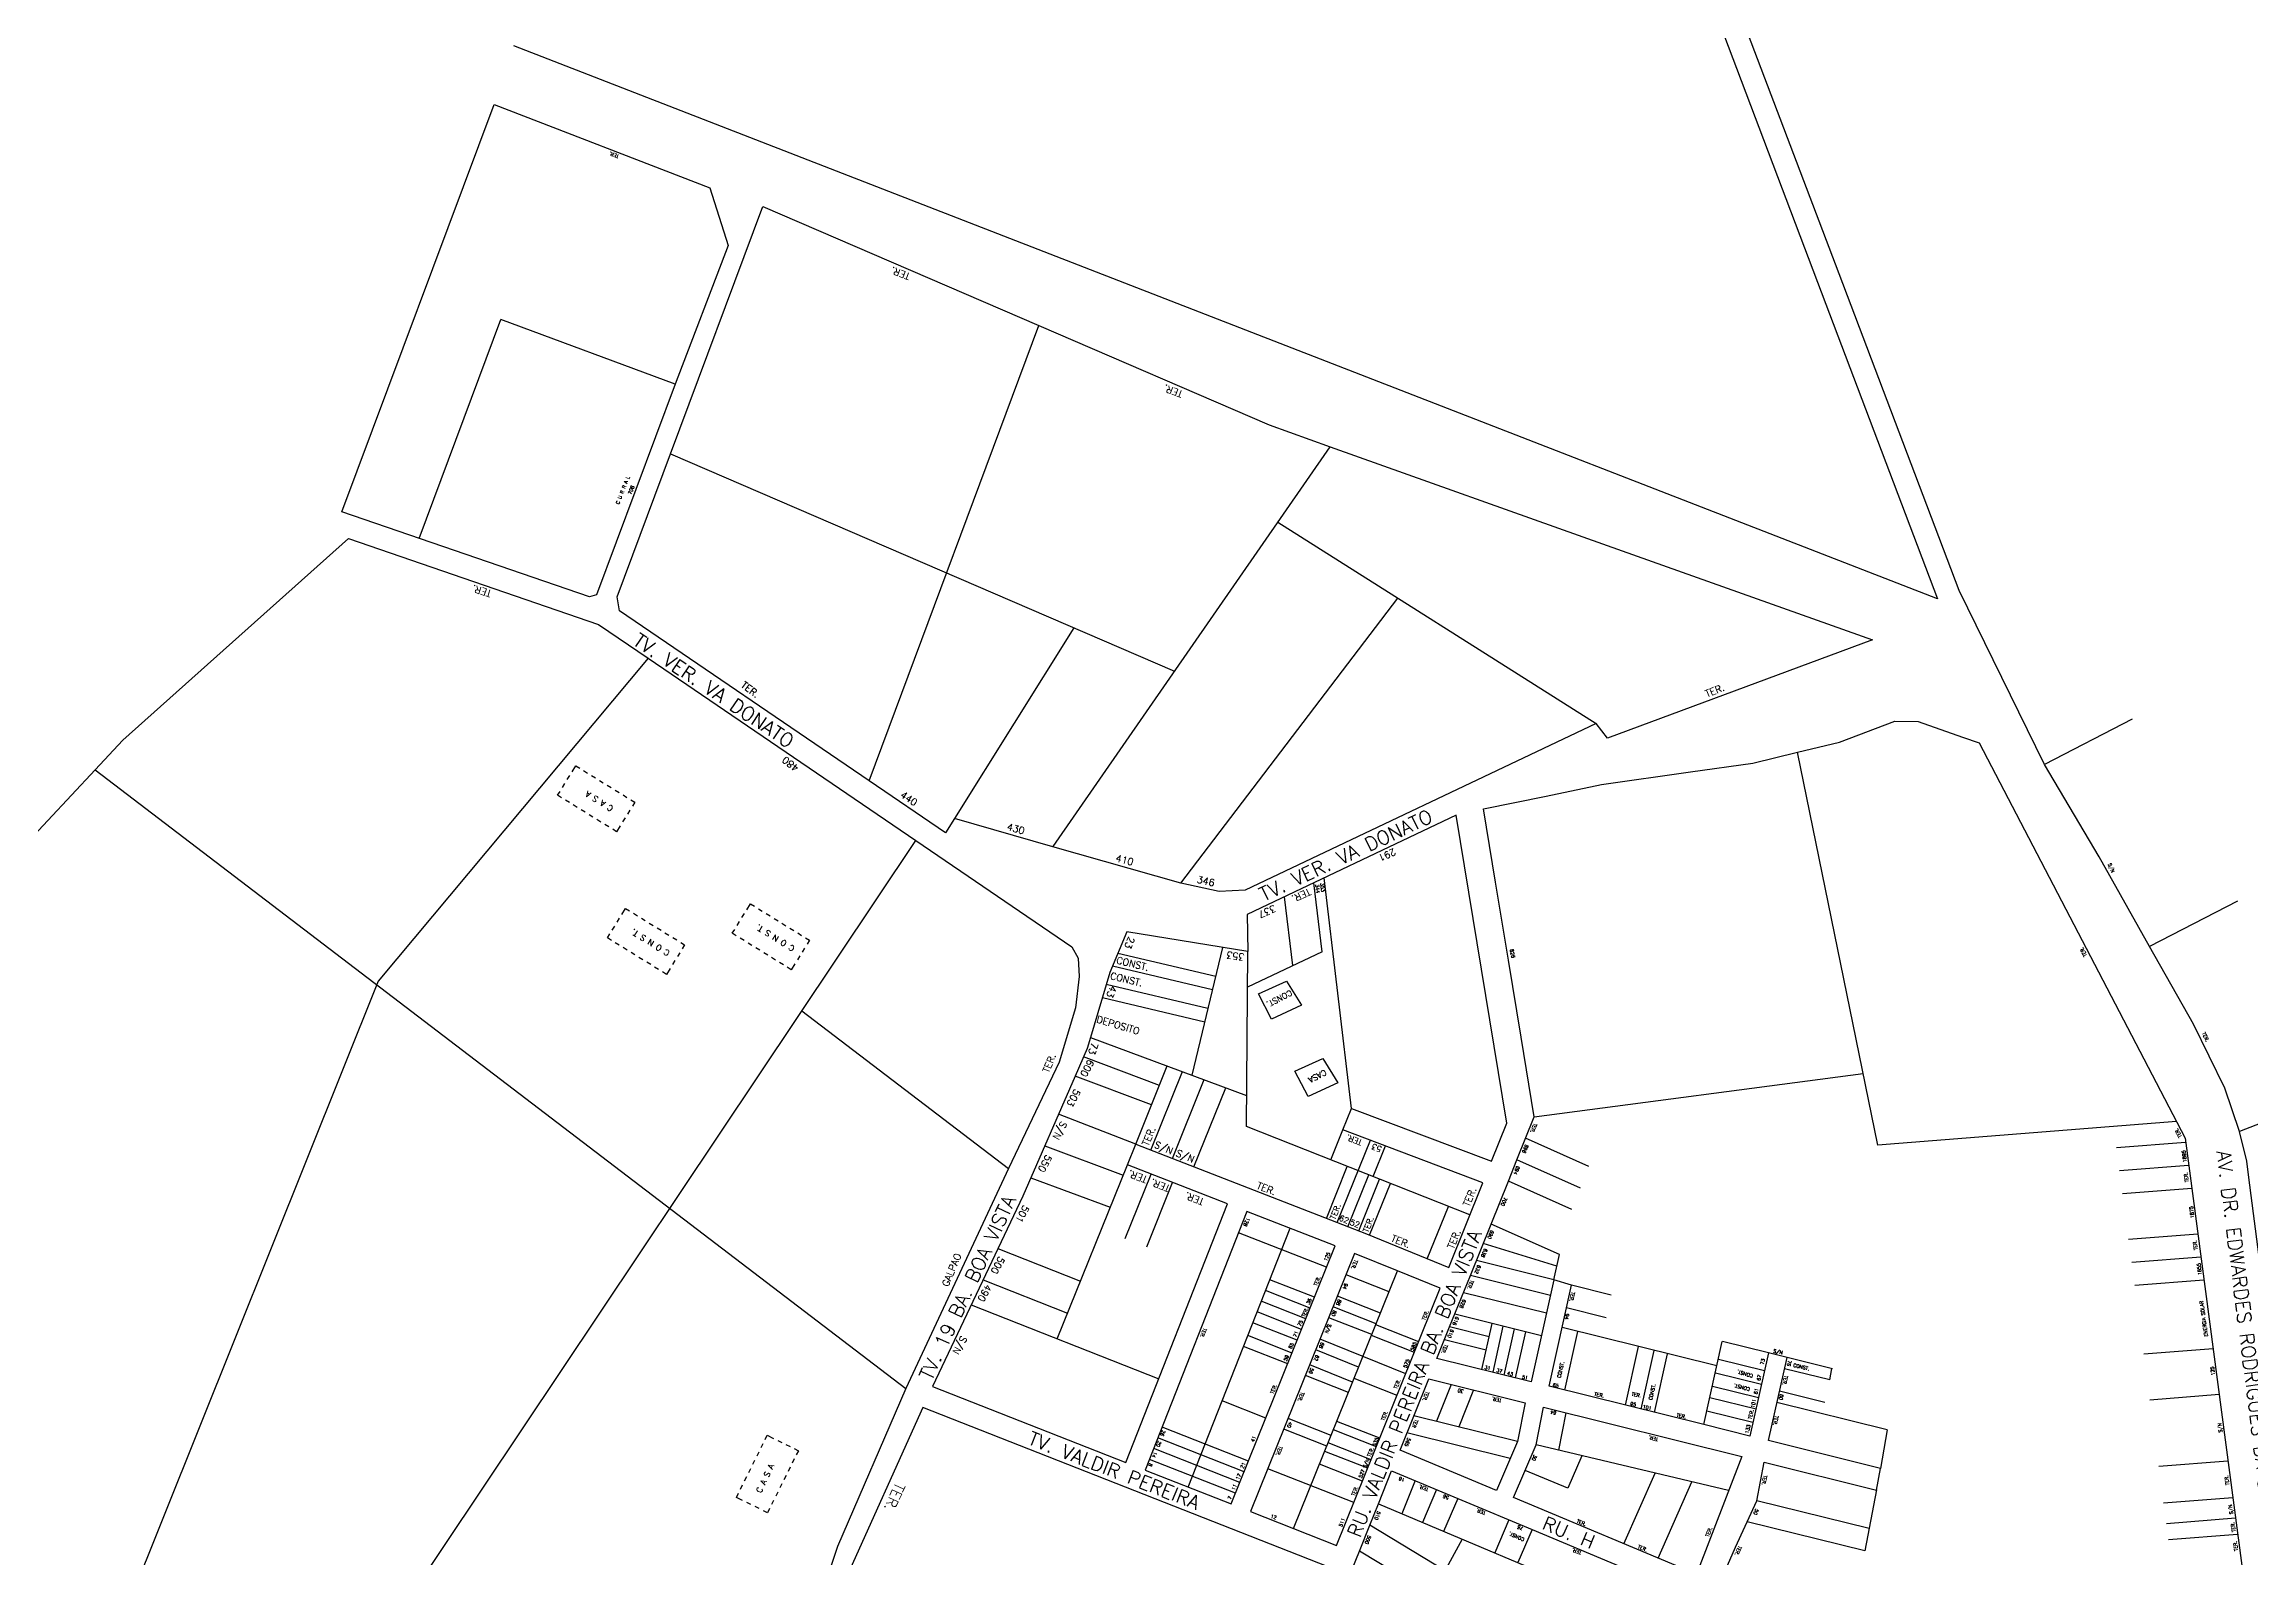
# Model space of a CAD drawing. Extents: x 714896 to 749292, y 8417558 to 8447149.
# Drawn here: x 736976 to 737931, y 8429398 to 8430053 of the extents above; entities that cross this region are included whole.
import ezdxf

# ---------------------------------------------------------------- set-up
doc = ezdxf.new("R2010")
doc.units = 0
doc.header["$MEASUREMENT"] = 0
for name, color, linetype in [('LOTE', 7, 'CONTINUOUS'), ('NUM-PORTA', 7, 'CONTINUOUS'), ('QUADRA', 6, 'CONTINUOUS'), ('TEXTO', 7, 'CONTINUOUS'), ('TEXTODERUA', 3, 'CONTINUOUS')]:
    doc.layers.add(name, color=color, linetype=linetype)
doc.styles.add('ROMANS', font='ROMANS.SHX', dxfattribs={"height": 1.5})

msp = doc.modelspace()

# ---------------------------------------------------------------- linework, layer by layer
at = {"layer": 'LOTE', "color": 7}
for p, q in [((737237.38, 8429787.48), (737120.57, 8429647.85, 176.21)), ((737879.35, 8429761.13), (737841.36, 8429741.59)), ((736998.11, 8429739.15), (737348.8, 8429471.56)), ((737204.48, 8429738.42), (737206.06, 8429740.97)), ((737206.06, 8429740.97), (737207.76, 8429739.92)), ((737209.46, 8429738.87), (737211.16, 8429737.82)), ((737769.37, 8429576.89), (737734.63, 8429746.8)), ((737198.18, 8429728.21), (737199.23, 8429729.91)), ((737199.88, 8429727.16), (737198.18, 8429728.21)), ((737200.28, 8429731.61), (737201.33, 8429733.32)), ((737202.38, 8429735.02), (737203.43, 8429736.72)), ((737212.87, 8429736.77), (737214.57, 8429735.72)), ((737216.27, 8429734.67), (737217.97, 8429733.62)), ((737219.67, 8429732.57), (737221.38, 8429731.52)), ((737223.08, 8429730.47), (737224.78, 8429729.42)), ((737226.48, 8429728.37), (737228.18, 8429727.32)), ((737203.28, 8429725.06), (737201.58, 8429726.11)), ((737206.69, 8429722.96), (737204.99, 8429724.01)), ((737210.09, 8429720.86), (737208.39, 8429721.91)), ((737213.5, 8429718.76), (737211.79, 8429719.81)), ((737229.49, 8429721.81), (737228.43, 8429720.11)), ((737229.88, 8429726.27), (737231.59, 8429725.22)), ((737231.59, 8429725.22), (737230.54, 8429723.51)), ((737216.9, 8429716.65), (737215.2, 8429717.7)), ((737220.3, 8429714.55), (737218.6, 8429715.6)), ((737223.71, 8429712.45), (737222.01, 8429713.5)), ((737225.28, 8429715), (737223.71, 8429712.45)), ((737227.38, 8429718.41), (737226.33, 8429716.71)), ((737069.11, 8429283.83), (737353.1, 8429708.68)), ((737528.87, 8429660.55, 512.99), (737525.33, 8429690.34, 512.99)), ((737541.68, 8429592.76, 512.89), (737529.85, 8429692.49, 512.99)), ((737280.05, 8429678.7), (737281.63, 8429681.25)), ((737281.63, 8429681.25), (737283.33, 8429680.2)), ((737516.22, 8429654.54), (737512.69, 8429684.33)), ((737924.85, 8429682.4), (737886.86, 8429662.85)), ((737221.84, 8429669.9), (737222.89, 8429671.6)), ((737223.94, 8429673.3), (737224.99, 8429675)), ((737226.04, 8429676.7), (737227.62, 8429679.26)), ((737227.62, 8429679.26), (737229.32, 8429678.21)), ((737231.02, 8429677.16), (737232.72, 8429676.11)), ((737234.43, 8429675.06), (737236.13, 8429674)), ((737237.83, 8429672.95), (737239.53, 8429671.9)), ((737241.23, 8429670.85), (737242.94, 8429669.8)), ((737275.85, 8429671.89), (737276.9, 8429673.59)), ((737277.95, 8429675.3), (737279, 8429677)), ((737285.03, 8429679.15), (737286.73, 8429678.1)), ((737288.43, 8429677.05), (737290.14, 8429676)), ((737291.84, 8429674.95), (737293.54, 8429673.9)), ((737295.24, 8429672.85), (737296.94, 8429671.8)), ((737219.74, 8429666.49), (737220.79, 8429668.2)), ((737221.44, 8429665.44), (737219.74, 8429666.49)), ((737224.85, 8429663.34), (737223.14, 8429664.39)), ((737228.25, 8429661.24), (737226.55, 8429662.29)), ((737244.64, 8429668.75), (737246.34, 8429667.7)), ((737248.04, 8429666.65), (737249.74, 8429665.6)), ((737251.44, 8429664.55), (737253.15, 8429663.5)), ((737253.15, 8429663.5), (737252.1, 8429661.8)), ((737273.75, 8429668.49), (737274.8, 8429670.19)), ((737275.45, 8429667.44), (737273.75, 8429668.49)), ((737278.85, 8429665.34), (737277.15, 8429666.39)), ((737282.26, 8429663.24), (737280.56, 8429664.29)), ((737285.66, 8429661.13), (737283.96, 8429662.19)), ((737298.65, 8429670.75), (737300.35, 8429669.7)), ((737302.05, 8429668.65), (737303.75, 8429667.6)), ((737305.05, 8429662.09), (737304, 8429660.39)), ((737305.45, 8429666.54), (737307.16, 8429665.49)), ((737307.16, 8429665.49), (737306.1, 8429663.79)), ((737231.65, 8429659.14), (737229.95, 8429660.19)), ((737235.06, 8429657.04), (737233.35, 8429658.09)), ((737238.46, 8429654.94), (737236.76, 8429655.99)), ((737241.86, 8429652.84), (737240.16, 8429653.89)), ((737245.27, 8429650.74), (737243.57, 8429651.79)), ((737246.84, 8429653.29), (737245.27, 8429650.74)), ((737248.94, 8429656.69), (737247.89, 8429654.99)), ((737251.05, 8429660.1), (737250, 8429658.39)), ((737289.07, 8429659.03), (737287.36, 8429660.08)), ((737292.47, 8429656.93), (737290.77, 8429657.98)), ((737295.87, 8429654.83), (737294.17, 8429655.88)), ((737299.28, 8429652.73), (737297.57, 8429653.78)), ((737300.85, 8429655.28), (737299.28, 8429652.73)), ((737302.95, 8429658.69), (737301.9, 8429656.98)), ((737438.24, 8429654.36), (737481.5, 8429644.15, 3.58)), ((737440.56, 8429659.89), (737482.88, 8429649.91, 3.5)), ((737496.14, 8429584.92), (737496.74, 8429660.61)), ((737120.57, 8429647.85, 176.21), (736976.33, 8429287.98)), ((737435.55, 8429646.43, 512.41), (737479.55, 8429636.05, 516.04)), ((737303.8, 8429634.93), (737393.23, 8429566.69)), ((737433.85, 8429640.67, 512.41), (737478.14, 8429630.23, 516.07)), ((737428.77, 8429623.46), (737496.25, 8429598.33)), ((737458.5, 8429602.61), (737425.75, 8429615)), ((737455.14, 8429594.27), (737422.16, 8429606.75)), ((737620.7, 8429589.08), (737763.04, 8429607.86)), ((737965.57, 8429598.22), (737925.76, 8429582.71)), ((737408.94, 8429576.51), (737442.89, 8429563.86)), ((737644.37, 8429567.56), (737616.96, 8429579.81)), ((737640.63, 8429558.28), (737613.22, 8429570.53)), ((737402.93, 8429562.77), (737437.29, 8429549.97)), ((737636.89, 8429549.01), (737609.48, 8429561.26)), ((737631.59, 8429529.49), (737602.01, 8429542.71)), ((737630.47, 8429524.46), (737598.65, 8429534.36)), ((737627.66, 8429511.83), (737593.04, 8429520.45)), ((737629.16, 8429518.58), (737595.66, 8429526.94)), ((737625.94, 8429504.1), (737590.05, 8429513.02)), ((737654.02, 8429511.97), (737636.84, 8429516.24)), ((737623.8, 8429494.42), (737586.31, 8429503.75)), ((737651.85, 8429502.21), (737634.67, 8429506.48)), ((737599.87, 8429488.13), (737581.83, 8429492.62)), ((737601.25, 8429493.91), (737584.07, 8429498.18)), ((737699.68, 8429481.3), (737632.77, 8429497.95)), ((737634.36, 8429461.02), (737631.21, 8429444.83)), ((737288.02, 8429449.55), (737288.91, 8429451.34)), ((737288.91, 8429451.34), (737291.6, 8429450)), ((737610.24, 8429441.26), (737565.62, 8429452.36)), ((737613.39, 8429448.61), (737568.61, 8429459.78)), ((737284.46, 8429442.39), (737285.35, 8429444.18)), ((737286.24, 8429445.97), (737287.13, 8429447.76)), ((737293.39, 8429449.11), (737295.18, 8429448.22)), ((737296.97, 8429447.33), (737298.76, 8429446.44)), ((737300.55, 8429445.55), (737302.34, 8429444.66)), ((737302.34, 8429444.66), (737301.45, 8429442.87)), ((737704.73, 8429427.4), (737621.47, 8429447.14)), ((737641.22, 8429442.46), (737635.19, 8429428.4)), ((737279.11, 8429431.64), (737280.01, 8429433.43)), ((737280.9, 8429435.22), (737281.79, 8429437.01)), ((737282.68, 8429438.8), (737283.57, 8429440.6)), ((737297, 8429433.92), (737296.11, 8429432.12)), ((737298.78, 8429437.5), (737297.89, 8429435.71)), ((737300.56, 8429441.08), (737299.67, 8429439.29)), ((737659.48, 8429404.34), (737673.06, 8429434.91)), ((737275.55, 8429424.48), (737276.44, 8429426.27)), ((737278.24, 8429423.14), (737275.55, 8429424.48)), ((737277.33, 8429428.06), (737278.22, 8429429.85)), ((737291.65, 8429423.17), (737290.76, 8429421.38)), ((737293.44, 8429426.75), (737292.55, 8429424.96)), ((737295.22, 8429430.33), (737294.33, 8429428.54)), ((737569.15, 8429431.72), (737563.38, 8429417.4)), ((737578.38, 8429427.86), (737572.28, 8429413.65)), ((737587.6, 8429423.99), (737581.49, 8429409.77)), ((737674.24, 8429398.17), (737688.9, 8429431.16)), ((737281.82, 8429421.36), (737280.03, 8429422.25)), ((737285.4, 8429419.58), (737283.61, 8429420.47)), ((737288.98, 8429417.8), (737287.19, 8429418.69)), ((737289.87, 8429419.59), (737288.98, 8429417.8)), ((737553.24, 8429421.66), (737703.6, 8429358.39)), ((737609.73, 8429414.72), (737603.61, 8429400.47)), ((737582.09, 8429392.69), (737549.5, 8429412.39)), ((737589.51, 8429406.4), (737576.44, 8429382.26)), ((737619.79, 8429410.51), (737613.64, 8429396.25)), ((737576.44, 8429382.26), (737545.02, 8429401.26))]:
    msp.add_line(p, q, dxfattribs=at)
at = {"layer": 'LOTE', "color": 7, "linetype": 'CONTINUOUS'}
msp.add_line((737592.85, 8429546.68), (737496.14, 8429584.92), dxfattribs=at)
at = {"layer": 'LOTE', "color": 7, "linetype": 'CONTINUOUS', "flags": 128}
for points in [[(737138.24, 8429839.36), (737173.63, 8429934.08)], [(737249, 8429906), (737173.63, 8429934.08)], [(737332.93, 8429734.52), (737406.36, 8429931.48)], [(737247, 8429876), (737465.08, 8429781.87)], [(737412.53, 8429706.03), (737532.37, 8429878.99)], [(737509.79, 8429846.4), (737647.42, 8429759.2)], [(737467.79, 8429690.21), (737561.67, 8429813.53)], [(737421.5, 8429800.68), (737369.83, 8429718.12)], [(737485.88, 8429662.34), (737472.58, 8429607.15)], [(737532.71, 8429570.46), (737537.95, 8429583.48)], [(737535.45, 8429543.36), (737549.8, 8429579)], [(737551, 8429563.23), (737556.35, 8429576.52)], [(737530.79, 8429545.18), (737539.82, 8429567.59)], [(737540.11, 8429541.55), (737549.14, 8429563.97)], [(737544.77, 8429539.73), (737553.79, 8429562.13)], [(737549.42, 8429537.9), (737558.44, 8429560.29)], [(737574.43, 8429527.73), (737583.55, 8429550.36)], [(737530.87, 8429524), (737492.73, 8429538.84)], [(737388.67, 8429532.12), (737424.43, 8429518.04)], [(737382.24, 8429518.57), (737418.84, 8429504.16)], [(737525.63, 8429511.01), (737506.32, 8429518.62)], [(737557.87, 8429513.43), (737539.26, 8429520.76)], [(737521.9, 8429501.74), (737502.62, 8429509.33)], [(737523.77, 8429506.38), (737504.45, 8429513.98)], [(737554.13, 8429504.16), (737535.52, 8429511.48)], [(737377.09, 8429507.73), (737458.26, 8429475.77)], [(737518.16, 8429492.46), (737498.96, 8429500.02)], [(737520.03, 8429497.1), (737500.79, 8429504.68)], [(737550.4, 8429494.88), (737531.79, 8429502.21)], [(737552.27, 8429499.52), (737533.66, 8429506.85)], [(737570.71, 8429491.77), (737552.1, 8429499.1)], [(737514.05, 8429482.26), (737494.93, 8429489.79)], [(737515.92, 8429486.9), (737496.76, 8429494.44)], [(737565.1, 8429477.86), (737528.05, 8429492.93)], [(737568.84, 8429487.13), (737550.23, 8429494.46)], [(737542.09, 8429474.26), (737523.57, 8429481.8)], [(737544.71, 8429480.76), (737526.18, 8429488.29)], [(737540.31, 8429469.84), (737521.7, 8429477.16)], [(737561.36, 8429468.58), (737542.75, 8429475.91)], [(737504.56, 8429458.71), (737485.64, 8429466.16)], [(737497.08, 8429440.16), (737459.71, 8429454.87)], [(737530.96, 8429446.65), (737512.35, 8429453.98)], [(737532.83, 8429451.29), (737514.22, 8429458.61)], [(737552.39, 8429446.32), (737533.78, 8429453.65)], [(737553.89, 8429450.03), (737535.28, 8429457.36)], [(737493.35, 8429430.88), (737456.05, 8429445.57)], [(737495.22, 8429435.52), (737457.88, 8429450.22)], [(737548.66, 8429437.05), (737530.05, 8429444.37)], [(737550.15, 8429440.76), (737531.54, 8429448.08)], [(737491.48, 8429426.24), (737454.22, 8429440.91)], [(737542.68, 8429422.21), (737505.46, 8429436.86)], [(737546.41, 8429431.48), (737527.8, 8429438.81)]]:
    msp.add_lwpolyline(points, dxfattribs=at)
at = {"layer": 'LOTE', "color": 7, "elevation": 512.99, "flags": 128}
msp.add_lwpolyline([(737528.87, 8429660.55), (737496.62, 8429645.23)], dxfattribs=at)
at = {"layer": 'LOTE', "color": 7}
for points in [[(737501.37, 8429642.31), (737513.46, 8429647.84), (737519.97, 8429637.34), (737507.04, 8429631.39)], [(737517.17, 8429608.82), (737529.27, 8429614.36), (737535.78, 8429603.85), (737522.85, 8429597.9)]]:
    msp.add_lwpolyline(points, close=True, dxfattribs=at)
at = {"layer": 'LOTE', "color": 7, "flags": 128}
for points in [[(737448.3, 8429577.28), (737461.93, 8429611.11)], [(737454.82, 8429574.74), (737468.49, 8429608.67)], [(737464.14, 8429571.11), (737477.87, 8429605.18)], [(737473.46, 8429567.49), (737487.24, 8429601.69)], [(737414.36, 8429493.05), (737444.67, 8429568.27)], [(737443.71, 8429536.46), (737454.92, 8429564.28)], [(737453.03, 8429532.83), (737464.24, 8429560.66)]]:
    msp.add_lwpolyline(points, dxfattribs=at)
at = {"layer": 'LOTE', "color": 7}
for points in [[(737448.3, 8429577.28), (737414.95, 8429590.25)], [(737898.47, 8429587.04), (737769.37, 8429576.89)], [(737902.48, 8429577.98), (737872.57, 8429575.63)], [(737903.79, 8429568.07), (737873.89, 8429565.72)], [(737905.11, 8429558.16), (737875.2, 8429555.8)], [(737907.74, 8429538.33), (737877.83, 8429535.98)], [(737629.16, 8429518.58), (737631.59, 8429529.49)], [(737909.06, 8429528.42), (737879.15, 8429526.06)], [(737910.37, 8429518.5), (737880.46, 8429516.15)], [(737598.01, 8429479.8), (737602.45, 8429499.74)], [(737602.87, 8429478.59), (737607.3, 8429498.53)], [(737607.72, 8429477.39), (737612.15, 8429497.32)], [(737612.57, 8429476.16), (737617, 8429496.09)], [(737633.92, 8429470.86), (737639.56, 8429496.24)], [(737660.13, 8429464.37), (737665.77, 8429489.75)], [(737694.1, 8429455.94), (737702.03, 8429491.96)], [(737722, 8429487), (737702.09, 8429491.94)], [(737666.92, 8429462.68), (737672.56, 8429488.06)], [(737672.74, 8429461.23), (737678.38, 8429486.62)], [(737720.28, 8429479.19), (737700.37, 8429484.13)], [(737748.6, 8429475.25), (737728.97, 8429480.11)], [(737749.69, 8429480.13), (737730.05, 8429484.99)], [(737748.6, 8429475.25), (737749.46, 8429480.19)], [(737914.32, 8429488.76), (737884.41, 8429486.41)], [(737584.77, 8429473.34), (737578.35, 8429457.45)], [(737594.47, 8429470.93), (737588.05, 8429455.04)], [(737717.7, 8429467.47), (737697.79, 8429472.41)], [(737718.99, 8429473.33), (737699.08, 8429478.27)], [(737746.38, 8429465.5), (737726.75, 8429470.35)], [(737715.3, 8429456.86), (737695.39, 8429461.8)], [(737716.62, 8429462.59), (737696.71, 8429467.53)], [(737773.38, 8429453.67), (737725.66, 8429465.47)], [(737916.95, 8429468.94), (737887.04, 8429466.59)], [(737773.38, 8429453.67), (737770.54, 8429436.99)], [(737635.19, 8429428.4), (737616.74, 8429436.12)], [(737920.76, 8429440.19), (737890.86, 8429437.84)], [(737765.52, 8429410.95), (737717, 8429423)], [(737768.74, 8429427.67), (737763.66, 8429401.29)], [(737922.87, 8429424.33), (737892.96, 8429421.98)], [(737763.66, 8429401.29), (737712.82, 8429413.91)], [(737924.05, 8429415.41), (737894.14, 8429413.06)], [(737924.97, 8429408.47), (737895.07, 8429406.12)]]:
    msp.add_lwpolyline(points, dxfattribs=at)
at = {"layer": 'LOTE', "color": 7, "linetype": 'CONTINUOUS'}
for points in [[(737471, 8429428.93), (737515.03, 8429540.89)], [(737516.59, 8429410.98), (737561.52, 8429522.5)]]:
    msp.add_lwpolyline(points, dxfattribs=at)
at = {"layer": 'QUADRA'}
for points in [[(737317.68, 8430564.94), (737317.68, 8430564.94), (737428.61, 8430513.93), (737622, 8430425), (737651.23, 8430411.56), (737649.7, 8430237.94), (737651.31, 8430222.61), (737653.73, 8430206.11), (737658.94, 8430180.4), (737665.22, 8430157.21), (737674.17, 8430131.09), (737683.89, 8430106.72), (737702.49, 8430057.65), (737743.21, 8429950.25), (737795.14, 8429813.25), (737179.23, 8430052.51)], [(737700.85, 8429387.04), (737707.76, 8429402.89), (737717, 8429423), (737720.21, 8429439.7), (737768.74, 8429427.65), (737770.54, 8429436.99), (737722, 8429449), (737730.05, 8429484.99), (737722, 8429487), (737722, 8429487), (737722, 8429487), (737714, 8429451), (737694.1, 8429455.94), (737627.13, 8429472.54), (737636.84, 8429516.24), (737629.16, 8429518.58), (737619.36, 8429474.47), (737578.6, 8429484.61), (737584.07, 8429498.18), (737593.04, 8429520.45), (737602.01, 8429542.71), (737609.48, 8429561.26), (737613.22, 8429570.53), (737620.7, 8429589.08), (737615.01, 8429623.57), (737609.51, 8429656.94), (737603.97, 8429690.58), (737598.75, 8429722.29), (737625.91, 8429727.89), (737649.81, 8429732.83), (737688.26, 8429738.3), (737715.19, 8429742.12), (737734.63, 8429746.8), (737752.72, 8429751.15), (737776.73, 8429760.26), (737786.73, 8429760.08), (737805.94, 8429753.36), (737813.15, 8429750.83), (737902.24, 8429579.82), (737930.24, 8429368.82)], [(737537.17, 8429381.78), (737545.02, 8429401.26), (737549.5, 8429412.39), (737553.24, 8429421.66), (737559, 8429435.97), (737619.79, 8429410.51), (737696.85, 8429378.22)]]:
    msp.add_lwpolyline(points, dxfattribs=at)
at = {"layer": 'QUADRA', "color": 6}
msp.add_lwpolyline([(737938.18, 8429498.32), (737929.87, 8429562.8), (737928.96, 8429569.91), (737925.78, 8429582.71), (737919.47, 8429601.48), (737905.85, 8429629.16), (737886.86, 8429662.85), (737865.06, 8429701.63), (737841.36, 8429741.59), (737804.49, 8429816.8), (737752.56, 8429953.8), (737711.84, 8430061.19)], dxfattribs=at)
at = {"layer": 'QUADRA', "color": 6, "linetype": 'CONTINUOUS'}
for points in [[(737170.71, 8430027.01), (737264, 8429991), (737272, 8429966), (737249, 8429906), (737215, 8429815), (737212, 8429814), (737104.88, 8429850.82), (737170.71, 8430027.01)], [(737495.68, 8429687.09), (737484.34, 8429686.59), (737467.79, 8429690.21), (737412.41, 8429705.86), (737369.83, 8429718.12), (737366, 8429712), (737332.93, 8429734.52), (737225, 8429808), (737224, 8429814), (737247, 8429876), (737287, 8429983), (737406.36, 8429931.48), (737505.96, 8429888.49), (737532.37, 8429878.99), (737652.3, 8429836.28), (737767.08, 8429795.41), (737652.43, 8429752.95), (737647.42, 8429759.2), (737495.68, 8429687.09)], [(737488.01, 8429551.41), (737444.67, 8429568.27), (737448.3, 8429577.28), (737548.05, 8429538.46), (737583.7, 8429523.96), (737598.45, 8429560.6), (737537.95, 8429583.48), (737541.68, 8429592.76), (737602.18, 8429569.88), (737608.83, 8429586.38), (737586.88, 8429719.58), (737496.43, 8429676.61), (737496.74, 8429660.61), (737444.43, 8429669.11), (737437.07, 8429651.55), (737428.77, 8429623.46), (737427.35, 8429618.66), (737422.16, 8429606.75), (737399.41, 8429554.74), (737360.37, 8429472.5), (737444.02, 8429439.56)], [(737496.39, 8429548.14), (737452.39, 8429436.26), (737489.61, 8429421.61), (737489.61, 8429421.61), (737534.6, 8429533.28)], [(737497.98, 8429418.31), (737535.2, 8429403.65), (737535.2, 8429403.65), (737580.05, 8429514.96), (737561.52, 8429522.5), (737542.99, 8429530.01), (737543, 8429530.03), (737497.98, 8429418.31)], [(737486.62, 8429283.07), (737430.83, 8429305.14), (737434.19, 8429313.49), (737489.98, 8429291.42), (737531.47, 8429394.38), (737356.25, 8429463.37), (737322.26, 8429388.06), (737319.55, 8429374.96), (737296.3, 8429285.59), (737281.2, 8429226.03), (737241.05, 8429081.5), (737238.06, 8429069.88), (737237.4, 8429064.93), (737247.12, 8429022.82), (737349.47, 8428942.67), (737349.47, 8428942.67), (737427.57, 8429136.52)]]:
    msp.add_lwpolyline(points, close=True, dxfattribs=at)
msp.add_lwpolyline([(736946.86, 8429684.39), (736998.11, 8429739.15), (737010.17, 8429752.04), (737107.79, 8429839.25), (737215.94, 8429802.07), (737237.38, 8429787.48), (737353.1, 8429708.68), (737420.65, 8429662.69), (737420.65, 8429662.69), (737423.34, 8429657.71), (737423.84, 8429649.77), (737422.28, 8429636.23), (737415.22, 8429612.71), (737393.23, 8429566.69), (737348.8, 8429471.56), (737319.22, 8429403.25), (737314.02, 8429387.58)], dxfattribs=at)
at = {"layer": 'QUADRA'}
for points in [[(737562.62, 8429444.94), (737575.06, 8429475.75), (737616.75, 8429465.39), (737613.39, 8429448.61), (737604.32, 8429427.47), (737562.62, 8429444.94)], [(737624.64, 8429463.44), (737710.43, 8429442.13), (737690.85, 8429391.22), (737611.7, 8429424.38), (737621.47, 8429447.14), (737624.64, 8429463.44)]]:
    msp.add_lwpolyline(points, close=True, dxfattribs=at)

# ---------------------------------------------------------------- texts
at = {"layer": 'NUM-PORTA', "color": 7, "style": 'ROMANS'}
for s, height, rotation, p in [('708', 1.5, 68.72526, (737230.03, 8429858.22)), ('480', 3, 141.87641, (737302.87, 8429740.5)), ('430', 3, 345.21901, (737392.29, 8429713.25)), ('291', 3, 204.72335, (737559.93, 8429705.41)), ('346', 3, 347.5091, (737474.53, 8429690.44)), ('353', 1.5, 276.94926, (737528.15, 8429690.2, 512.99)), ('S/N', 1.5, 293.51287, (737868.83, 8429698.38)), ('337', 3, 204.04661, (737508.06, 8429680.87)), ('344', 1.5, 276.94926, (737525.99, 8429689.59, 512.99)), ('23', 3, 247.73462, (737445.26, 8429667.34)), ('826', 1.5, 280.33726, (737610.19, 8429661.5)), ('353', 3, 171.78848, (737495.46, 8429659.6)), ('43', 3, 247.73462, (737437.43, 8429646.2)), ('73', 3, 252.41799, (737429.26, 8429621.47)), ('600', 3, 242.09005, (737427.78, 8429614.24)), ('503', 3, 242.09005, (737421.86, 8429601.4)), ('S/N', 3, 242.09005, (737416.09, 8429587.49)), ('S/N', 3, 337.28835, (737456, 8429575.94)), ('53', 2.5, 158.80489, (737554.94, 8429576.05)), ('696', 1.5, 247.25289, (737616.89, 8429577.33)), ('550', 3, 241.60098, (737409.55, 8429573)), ('S/N', 3, 337.28835, (737465.33, 8429572.31)), ('694', 1.5, 247.25289, (737613.15, 8429568.05)), ('501', 3, 241.60098, (737399.77, 8429551.19)), ('700', 1.5, 247.25289, (737607.67, 8429554.45)), ('128', 1.5, 246.46101, (737496.35, 8429545.65)), ('62', 2.5, 338.80489, (737535.94, 8429544.35)), ('52', 2.5, 338.80489, (737540.67, 8429542.51)), ('690', 1.5, 247.25289, (737601.92, 8429540.21)), ('500', 3, 241.60098, (737389.13, 8429528.95)), ('125', 1.5, 66.46101, (737530.98, 8429526.5)), ('638', 1.5, 247.25289, (737599.13, 8429532.24)), ('632', 1.5, 247.25289, (737596.28, 8429525.17)), ('490', 3, 241.60098, (737383.46, 8429516.99)), ('36', 1.5, 66.46101, (737523.42, 8429507.77)), ('88', 1.5, 248.19007, (737535.92, 8429510.26)), ('94', 1.5, 248.19007, (737538.73, 8429517.24)), ('628', 1.5, 247.25289, (737589.8, 8429510.28)), ('75', 1.5, 66.46101, (737519.61, 8429498.31)), ('S/N', 1.5, 248.19007, (737531.59, 8429499.64)), ('80', 1.5, 248.19007, (737533.84, 8429505.57)), ('616', 1.5, 247.25289, (737586.8, 8429502.87)), ('S/N', 3, 241.60098, (737372.86, 8429494.67)), ('65', 1.5, 66.46101, (737515.67, 8429488.52)), ('71', 1.5, 66.46101, (737517.73, 8429493.64)), ('68', 1.5, 248.19007, (737528.49, 8429491.68)), ('585', 1.5, 68.19007, (737568.45, 8429487.74)), ('610', 1.5, 247.25289, (737584.59, 8429497.38)), ('59', 1.5, 66.46101, (737513.57, 8429483.3)), ('56', 1.5, 248.19007, (737524.05, 8429480.66)), ('62', 1.5, 248.19007, (737526.29, 8429486.23)), ('575', 1.5, 68.19007, (737565.4, 8429480.3)), ('26', 1.5, 246.46101, (737459.87, 8429453.74)), ('40', 1.5, 248.19007, (737514.65, 8429457.33)), ('14', 1.5, 246.46101, (737456.21, 8429444.43)), ('20', 1.5, 246.46101, (737458.04, 8429449.09)), ('41', 1.5, 66.46101, (737499.45, 8429448.24)), ('535', 1.5, 68.19007, (737552.01, 8429446.36)), ('30', 1.5, 247.98749, (737620.59, 8429443.06)), ('8', 1.5, 246.46101, (737454.24, 8429439.42)), ('17', 1.5, 66.46101, (737492.89, 8429431.97)), ('21', 1.5, 66.46101, (737494.86, 8429436.84)), ('527', 1.5, 68.19007, (737546.05, 8429432.59)), ('S/N', 1.5, 68.19007, (737547.91, 8429437)), ('16', 1.5, 160.88178, (737564.82, 8429432.6)), ('7', 1.5, 66.46101, (737489.42, 8429423.35)), ('11', 1.5, 66.46101, (737491.06, 8429427.4)), ('56', 1.5, 160.88178, (737583.95, 8429424.88)), ('12', 1.5, 340.00126, (737506.45, 8429415.77)), ('511', 1.5, 68.19007, (737537.47, 8429411.53)), ('510', 1.5, 247.98749, (737552.92, 8429418.62)), ('50', 1.5, 245.58605, (737716.5, 8429419.67)), ('500', 1.5, 247.98749, (737548.79, 8429408.18)), ('76', 1.5, 158.58209, (737616.1, 8429411.56))]:
    msp.add_text(s, height=height, rotation=rotation, dxfattribs=at).set_placement(p)
at = {"layer": 'NUM-PORTA', "style": 'ROMANS'}
for s, height, rotation, p in [('440', 3, 325.96686, (737346.14, 8429727.7)), ('410', 3, 345.49479, (737439.39, 8429699.68)), ('1895', 1.5, 96.31268, (737902.92, 8429569.55)), ('1875', 1.5, 96.31268, (737906.17, 8429545.36)), ('1855', 1.5, 96.31268, (737909.41, 8429520.75)), ('94', 1.5, 259.84806, (737634.33, 8429504.06)), ('31', 1.5, 348.52903, (737599.08, 8429480.07)), ('37', 1.5, 348.52903, (737604.24, 8429478.78)), ('73', 1.5, 77.09605, (737719.91, 8429481.76)), ('S/N', 1.5, 347.62748, (737723.98, 8429487.17)), ('76', 1.5, 257.62748, (737730.51, 8429483.89)), ('125', 1.5, 96.31268, (737915.12, 8429477.28)), ('30', 1.5, 167.29045, (737590.25, 8429470.95)), ('43', 1.5, 348.52903, (737608.81, 8429477.47)), ('51', 1.5, 348.52903, (737615.26, 8429475.9)), ('65', 1.5, 348.52903, (737628.57, 8429472.44)), ('61', 1.5, 77.09605, (737717.09, 8429468.93)), ('67', 1.5, 77.09605, (737718.38, 8429474.79)), ('64', 1.5, 167.0771, (737630.34, 8429461.61)), ('95', 1.5, 348.52903, (737662.08, 8429464.27)), ('101', 1.5, 348.52903, (737667.48, 8429463.01)), ('101', 1.5, 77.09605, (737715.79, 8429463.04)), ('60', 1.5, 257.62748, (737727.1, 8429469.29)), ('133', 1.5, 77.09605, (737713.37, 8429451.95)), ('S/N', 1.5, 96.27663, (737918.33, 8429452.65)), ('565', 1.5, 247.25289, (737565.98, 8429450.39)), ('S/N', 1.5, 98.00302, (737923.03, 8429417.35))]:
    msp.add_text(s, height=height, rotation=rotation, dxfattribs=at).set_placement(p)
at = {"layer": 'TEXTO', "style": 'ROMANS'}
for s, height, rotation, p in [('TER.', 1.5, 159.16734, (737224.86, 8430005.21)), ('TER.', 3, 159.16734, (737350.97, 8429953.92)), ('TER.', 3, 159.16734, (737468.96, 8429902.99)), ('TER.', 3, 162.55992, (737169.82, 8429816.76)), ('TER.', 3, 322.55633, (737277.26, 8429775.34)), ('TER.', 3, 21.67521, (737695.4, 8429770.56)), ('C A S A', 2.5, 148.06717, (737222.5, 8429723.14)), ('C O N S T.', 2.5, 148.06717, (737300.97, 8429662.63)), ('C O N S T.', 2.5, 148.06717, (737246.96, 8429660.63)), ('TER.', 1.5, 115.92015, (737859.88, 8429658.83)), ('CONST.', 3, 346.37724, (737439.67, 8429655.53)), ('CONST.', 3, 346.37724, (737437.01, 8429648.79)), ('CONST.', 2.5, 206.95209, (737515.16, 8429644.11)), ('DEPOSITO', 3, 343.51308, (737431.05, 8429630.04)), ('TER.', 1.5, 295.38187, (737909.52, 8429625.28)), ('TER.', 3, 68.0302, (737410.67, 8429607.83)), ('CASA', 2.5, 206.95209, (737530, 8429609.65)), ('TER.', 1.5, 116.82825, (737900.91, 8429580.53)), ('TER.', 1.5, 97.77155, (737903.76, 8429560.92)), ('GALPAO', 3, 67.28936, (737367.11, 8429515.36)), ('TER.', 1.5, 97.77155, (737907.65, 8429531.56)), ('TER.', 1.5, 257.63631, (737636.81, 8429513.51)), ('ENERGIA SOLAR', 1.5, 97.77155, (737912.1, 8429494.16)), ('TER.', 1.5, 247.25289, (737582.01, 8429490.84)), ('CONST.', 1.5, 77.39545, (737632.08, 8429476.04)), ('CONST.', 1.5, 346.69706, (737732.64, 8429480.99)), ('CONST.', 1.5, 77.39545, (737671.63, 8429466.43)), ('CONST.', 1.5, 164.88907, (737714.12, 8429471.87)), ('CONST.', 1.5, 163.35744, (737715.47, 8429477.64)), ('TER.', 1.5, 257.62748, (737728.95, 8429477.33)), ('TER.', 1.5, 247.25289, (737573.91, 8429470.41)), ('TER.', 1.5, 167.29045, (737606.67, 8429467.08)), ('TER.', 1.5, 348.52903, (737646.56, 8429468.51)), ('TER.', 1.5, 348.52903, (737662.66, 8429468.53)), ('TER.', 1.5, 348.52903, (737682.11, 8429459.37)), ('TER.', 1.5, 77.09605, (737714.71, 8429458.13)), ('TER.', 1.5, 247.25289, (737569.18, 8429458.34)), ('TER.', 1.5, 165.91972, (737674.43, 8429450.21)), ('TER.', 1.5, 257.62748, (737724.84, 8429459.91)), ('C A S A', 2.5, 64.31944, (737286.18, 8429426.09)), ('TER.', 1.5, 98.00302, (737921.37, 8429429.86)), ('TER.', 4.506, 245.43806, (737344.55, 8429431.28)), ('TER.', 1.5, 98.00302, (737924.06, 8429409.61)), ('TER.', 1.5, 98.00302, (737925.15, 8429401.37))]:
    msp.add_text(s, height=height, rotation=rotation, dxfattribs=at).set_placement(p)
at = {"layer": 'TEXTO', "color": 7, "style": 'ROMANS'}
for s, height, rotation, p in [('C U R R A L', 1.5, 68.72526, (737224.75, 8429853.98)), ('TER.', 3, 204.04661, (737523.15, 8429688.03)), ('TER.', 1.5, 247.25289, (737620.57, 8429586.47)), ('TER.', 3, 67.28835, (737453.69, 8429576.19)), ('TER.', 2.5, 158.80489, (737546.51, 8429579.01)), ('TER.', 3, 158.80489, (737453.58, 8429563.15)), ('TER.', 3, 158.80489, (737463.36, 8429559.35)), ('TER.', 3, 158.80489, (737478.15, 8429553.59)), ('TER.', 3, 338.80489, (737500.33, 8429558.19)), ('TER.', 3, 67.37198, (737592.51, 8429549.99)), ('TER.', 2.5, 68.80489, (737534.57, 8429544.35)), ('TER.', 2.5, 68.80489, (737548.84, 8429538.79)), ('TER.', 3, 338.80489, (737558.44, 8429535.33)), ('TER.', 3, 67.37198, (737585.77, 8429531.65)), ('TER.', 1.5, 67.37198, (737526.65, 8429515.77)), ('TER.', 1.5, 247.37198, (737543.05, 8429527.45)), ('TER.', 1.5, 247.25289, (737593.26, 8429518.69)), ('TER.', 1.5, 67.37198, (737521.43, 8429502.32)), ('TER.', 1.5, 67.37198, (737573.45, 8429500.98)), ('TER.', 1.5, 247.37198, (737477.65, 8429497.85)), ('TER.', 1.5, 67.37198, (737507.83, 8429469.07)), ('TER.', 1.5, 67.37198, (737561.26, 8429471.23)), ('TER.', 1.5, 247.37198, (737519.92, 8429470.23)), ('TER.', 1.5, 67.37198, (737555.76, 8429457.57)), ('TER.', 1.5, 247.37198, (737510.46, 8429446.74)), ('TER.', 1.5, 67.37198, (737549.76, 8429441.78)), ('TER.', 1.5, 258.23101, (737719.93, 8429434.16)), ('TER.', 1.5, 67.37198, (737542.98, 8429424.95)), ('TER.', 1.5, 159.0328, (737575.09, 8429428.52)), ('TER.', 1.5, 159.0328, (737599.83, 8429418.25)), ('TER.', 1.5, 337.66475, (737638.86, 8429413.65)), ('CONST.', 1.5, 156.39977, (737616.57, 8429406.77)), ('TER.', 1.5, 337.66475, (737665.3, 8429402.6)), ('TER.', 1.5, 67.40077, (737696.12, 8429407.25)), ('TER.', 1.5, 159.0328, (737641.25, 8429401.08)), ('TER.', 1.5, 245.58605, (737709.12, 8429403.61))]:
    msp.add_text(s, height=height, rotation=rotation, dxfattribs=at).set_placement(p)
at = {"layer": 'TEXTODERUA', "style": 'ROMANS'}
for s, rotation, p in [('TV. VER. VA DONATO ', 326.05778, (737230.22, 8429793.79)), ('TV. VER. VA DONATO ', 25.24938, (737503.59, 8429682.18)), ('AV. DR. EDWARDES RODRIGUES DA SILVA', 277.14601, (737915.87, 8429574.04)), ('TV. 19 BA. BOA VISTA ', 64.94639, (737359.87, 8429474.62)), ('RU. VALDIR PEREIRA BA. BOA VISTA', 68.16209, (737545.24, 8429406.67)), ('TV. VALDIR PEREIRA', 338.70741, (737401.1, 8429447.6)), ('RU. H ', 337.47039, (737623.63, 8429410.94))]:
    msp.add_text(s, height=6, rotation=rotation, dxfattribs=at).set_placement(p)

doc.saveas('drawing.dxf')
